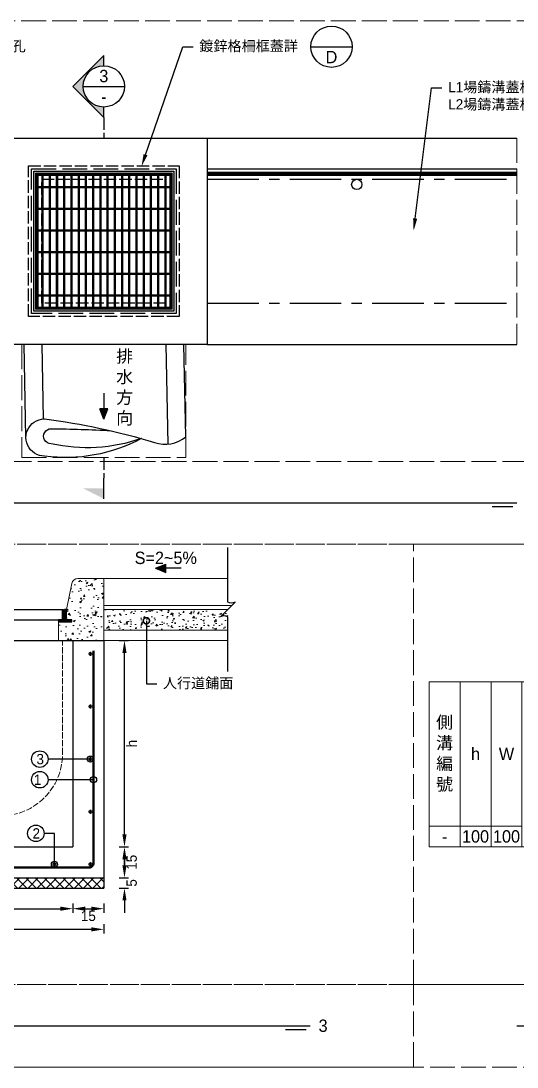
# Model space of a CAD drawing. Extents: x -6810 to 5075, y -2187 to 1200.
# Drawn here: x -4590 to -4350, y -507 to 0 of the extents above; entities that cross this region are included whole.
import ezdxf
from ezdxf import colors
from ezdxf.entities.mleader import LeaderData, LeaderLine
from ezdxf.math import Vec2, Vec3

# ---------------------------------------------------------------- set-up
doc = ezdxf.new("R2010")
doc.units = 0
doc.header["$MEASUREMENT"] = 0
for name, pattern in [('ACAD_ISO02W100', [15, 12, -3]), ('CENTERX2', [4, 2.5, -0.5, 0.5, -0.5]), ('HIDDEN', [0.375, 0.25, -0.125])]:
    doc.linetypes.add(name, pattern=pattern)
for name, color, linetype, lineweight in [('一、1.基本-圖框', 7, 'Continuous', 20), ('二、1.繪圖-既有設施', 8, 'Continuous', 20), ('二、2.繪圖-施作項目', 181, 'Continuous', 30), ('二、3.繪圖-排水流向', 170, 'Continuous', 30), ('二、4.繪圖-設計鋪面', 40, 'Continuous', 20), ('二、5.繪圖-鋼筋', 60, 'Continuous', 50), ('二、6.繪圖-其他施作項目', 35, 'Continuous', 30)]:
    doc.layers.add(name, color=color, linetype=linetype, lineweight=lineweight)
doc.layers.add('一、4.基本-隱藏', color=9, linetype='ACAD_ISO02W100', lineweight=20, plot=False)
doc.layers.add('三、1.文字-說明文字', color=2, linetype='Continuous')
doc.layers.add('三、3.文字-註解文字', color=2, linetype='Continuous')
doc.styles.add('次圖名(詳圖)', font='MS PGothic.ttf', dxfattribs={"height": 6})
doc.styles.add('註解文字(詳圖)', font='MS PGothic.ttf', dxfattribs={"height": 5})
doc.dimstyles.new('註解文字(詳圖)', dxfattribs={"dimtxt": 5, "dimasz": 6, "dimexe": 2, "dimexo": 5, "dimgap": 1, "dimtad": 2, "dimzin": 0, "dimdsep": 46, "dimtxsty": '註解文字(詳圖)', "dimcen": 0.1, "dimclrd": 144, "dimclre": 144, "dimclrt": 256, "dimadec": 0, "dimazin": 0, "dimtfac": 1, "dimtofl": 0, "dimtmove": 0, "dimatfit": 3, "dimfxlon": 1, "dimtolj": 1, "dimtzin": 0, "dimlwd": -1, "dimlwe": -1, "dimarcsym": 1})
pattern_1 = [(45, (-5985.3608, 106.9043), (-2.65165, 2.65165), []), (45, (-5984.477, 106.9043), (-2.65165, 2.65165), []), (45, (-5983.593, 106.9043), (-2.65165, 2.65165), []), (45, (-5982.709, 106.9043), (-2.65165, 2.65165), [])]

# ---------------------------------------------------------------- blocks, each defined once
blk = doc.blocks.new('排水流向')
at = {"layer": '二、3.繪圖-排水流向'}
h = blk.add_hatch(color=256, dxfattribs=at)
h.dxf.hatch_style = 1
h.paths.add_polyline_path([(0, 1), (0, -1), (2.5, 0)])
for points in [[(-3.75, 0), (0, 0)], [(0, 1), (0, -1)], [(2.5, 0), (0, 1)], [(2.5, 0), (0, -1)]]:
    blk.add_lwpolyline(points, dxfattribs=at)
blk = doc.blocks.new('_DotSmall')
at = {"color": 0, "linetype": 'ByBlock', "const_width": 0.5}
blk.add_lwpolyline([(-0.0625, 0, 1), (0.0625, 0, 1)], format="xyb", close=True, dxfattribs=at)
blk = doc.blocks.new('*D262')
at = {"layer": 'Defpoints', "color": 0, "linetype": 'ACAD_ISO02W100', "ltscale": 0.25, "transparency": 16777216}
for p in [(-4565, -400.25), (-4550, -420.25), (-4550, -430.25)]:
    blk.add_point(p, dxfattribs=at)
at = {"layer": '三、1.文字-說明文字', "color": 144, "ltscale": 0.25, "transparency": 16777216}
for p, q in [((-4565, -427.75), (-4565, -432.25)), ((-4559, -430.25), (-4556, -430.25)), ((-4550, -427.75), (-4550, -432.25))]:
    blk.add_line(p, q, dxfattribs=at)
at = {"layer": '三、1.文字-說明文字', "color": 144, "linetype": 'ACAD_ISO02W100', "ltscale": 0.25, "transparency": 16777216}
for points in [[(-4559, -429.25), (-4559, -431.25), (-4565, -430.25)], [(-4556, -429.25), (-4556, -431.25), (-4550, -430.25)]]:
    blk.add_solid(points, dxfattribs=at)
at = {"layer": '三、1.文字-說明文字', "linetype": 'ACAD_ISO02W100', "ltscale": 0.25, "transparency": 16777216, "insert": (-4557.5, -433.75), "char_height": 5, "attachment_point": 5, "style": '註解文字(詳圖)'}
blk.add_mtext('\\A1;15', dxfattribs=at)
blk = doc.blocks.new('*D264')
at = {"layer": 'Defpoints', "color": 0, "linetype": 'ACAD_ISO02W100', "ltscale": 0.25, "transparency": 16777216}
for p in [(-4635, -400.25), (-4565, -400.25), (-4565, -430.25)]:
    blk.add_point(p, dxfattribs=at)
at = {"layer": '三、1.文字-說明文字', "color": 144, "ltscale": 0.25, "transparency": 16777216}
for p, q in [((-4635, -427.75), (-4635, -432.25)), ((-4629, -430.25), (-4571, -430.25)), ((-4565, -427.75), (-4565, -432.25))]:
    blk.add_line(p, q, dxfattribs=at)
at = {"layer": '三、1.文字-說明文字', "color": 144, "linetype": 'ACAD_ISO02W100', "ltscale": 0.25, "transparency": 16777216}
for points in [[(-4629, -429.25), (-4629, -431.25), (-4635, -430.25)], [(-4571, -429.25), (-4571, -431.25), (-4565, -430.25)]]:
    blk.add_solid(points, dxfattribs=at)
at = {"layer": '三、1.文字-說明文字', "linetype": 'ACAD_ISO02W100', "ltscale": 0.25, "transparency": 16777216, "insert": (-4600, -433.75), "char_height": 5, "attachment_point": 5, "style": '註解文字(詳圖)'}
blk.add_mtext('\\A1;W{\\fMS PGothic|b0|i0|c128|p34;"}', dxfattribs=at)
blk = doc.blocks.new('*D265')
at = {"layer": 'Defpoints', "color": 0, "ltscale": 0.25, "transparency": 16777216}
for p in [(-4650, -420.25), (-4550, -420.25), (-4650, -440.25)]:
    blk.add_point(p, dxfattribs=at)
at = {"layer": '三、1.文字-說明文字', "color": 144, "ltscale": 0.25, "transparency": 16777216}
for p, q in [((-4650, -437.75), (-4650, -442.25)), ((-4556, -440.25), (-4644, -440.25)), ((-4550, -437.75), (-4550, -442.25))]:
    blk.add_line(p, q, dxfattribs=at)
for points in [[(-4644, -439.25), (-4644, -441.25), (-4650, -440.25)], [(-4556, -439.25), (-4556, -441.25), (-4550, -440.25)]]:
    blk.add_solid(points, dxfattribs=at)
at = {"layer": '三、1.文字-說明文字', "ltscale": 0.25, "transparency": 16777216, "insert": (-4600, -443.75), "char_height": 5, "attachment_point": 5, "style": '註解文字(詳圖)'}
blk.add_mtext('\\A1;{\\fMS PGothic|b0|i0|c128|p34;W}', dxfattribs=at)
blk = doc.blocks.new('*D278')
at = {"layer": 'Defpoints', "color": 0, "transparency": 16777216}
for p in [(-4602, -300.25), (-4540, -300.25), (-4600, -400.25)]:
    blk.add_point(p, dxfattribs=at)
at = {"layer": '三、3.文字-註解文字', "color": 144, "transparency": 16777216}
for p, q in [((-4542.5, -300.25), (-4538, -300.25)), ((-4540, -394.25), (-4540, -306.25)), ((-4542.5, -400.25), (-4538, -400.25))]:
    blk.add_line(p, q, dxfattribs=at)
for points in [[(-4541, -306.25), (-4539, -306.25), (-4540, -300.25)], [(-4541, -394.25), (-4539, -394.25), (-4540, -400.25)]]:
    blk.add_solid(points, dxfattribs=at)
at = {"layer": '三、3.文字-註解文字', "transparency": 16777216, "insert": (-4536.5, -350.25), "char_height": 5, "attachment_point": 5, "rotation": 90, "style": '註解文字(詳圖)'}
blk.add_mtext('\\A1;h', dxfattribs=at)
blk = doc.blocks.new('*D279')
at = {"layer": 'Defpoints', "color": 0, "transparency": 16777216}
for p in [(-4600, -400.25), (-4600, -415.25), (-4540, -415.25)]:
    blk.add_point(p, dxfattribs=at)
at = {"layer": '三、3.文字-註解文字', "color": 144, "transparency": 16777216}
for p, q in [((-4542.5, -400.25), (-4538, -400.25)), ((-4540, -406.25), (-4540, -409.25)), ((-4542.5, -415.25), (-4538, -415.25))]:
    blk.add_line(p, q, dxfattribs=at)
for points in [[(-4541, -406.25), (-4539, -406.25), (-4540, -400.25)], [(-4541, -409.25), (-4539, -409.25), (-4540, -415.25)]]:
    blk.add_solid(points, dxfattribs=at)
at = {"layer": '三、3.文字-註解文字', "transparency": 16777216, "insert": (-4536.5, -407.75), "char_height": 5, "attachment_point": 5, "rotation": 90, "style": '註解文字(詳圖)'}
blk.add_mtext('\\A1;15', dxfattribs=at)
blk = doc.blocks.new('*D280')
at = {"layer": 'Defpoints', "color": 0, "transparency": 16777216}
for p in [(-4600, -415.25), (-4600, -420.25), (-4540, -420.25)]:
    blk.add_point(p, dxfattribs=at)
at = {"layer": '三、3.文字-註解文字', "color": 144, "transparency": 16777216}
for p, q in [((-4540, -409.25), (-4540, -403.25)), ((-4542.5, -415.25), (-4538, -415.25)), ((-4542.5, -420.25), (-4538, -420.25)), ((-4540, -426.25), (-4540, -432.25))]:
    blk.add_line(p, q, dxfattribs=at)
for points in [[(-4541, -409.25), (-4539, -409.25), (-4540, -415.25)], [(-4541, -426.25), (-4539, -426.25), (-4540, -420.25)]]:
    blk.add_solid(points, dxfattribs=at)
at = {"layer": '三、3.文字-註解文字', "transparency": 16777216, "insert": (-4536.5, -417.75), "char_height": 5, "attachment_point": 5, "rotation": 90, "style": '註解文字(詳圖)'}
blk.add_mtext('\\A1;5', dxfattribs=at)
blk = doc.blocks.new('_Small')
at = {"color": 0, "linetype": 'ByBlock', "lineweight": -2}
blk.add_circle((0, 0), 0.25, dxfattribs=at)
blk = doc.blocks.new('*D327')
at = {"layer": 'Defpoints', "color": 0, "ltscale": 0.25, "transparency": 16777216}
for p in [(-4610, -56.75), (-4585, -56.75), (-4585, -71.75)]:
    blk.add_point(p, dxfattribs=at)
at = {"layer": '三、3.文字-註解文字', "color": 144, "ltscale": 0.25, "transparency": 16777216}
for p, q in [((-4607.5, -56.75), (-4612, -56.75)), ((-4610, -65.75), (-4610, -62.75)), ((-4607.5, -71.75), (-4612, -71.75))]:
    blk.add_line(p, q, dxfattribs=at)
for points in [[(-4611, -62.75), (-4609, -62.75), (-4610, -56.75)], [(-4611, -65.75), (-4609, -65.75), (-4610, -71.75)]]:
    blk.add_solid(points, dxfattribs=at)
at = {"layer": '三、3.文字-註解文字', "ltscale": 0.25, "transparency": 16777216, "insert": (-4613.5, -64.25), "char_height": 5, "attachment_point": 5, "rotation": 90, "style": '註解文字(詳圖)'}
blk.add_mtext('\\A1;15', dxfattribs=at)
blk = doc.blocks.new('*D328')
at = {"layer": 'Defpoints', "color": 0, "ltscale": 0.25, "transparency": 16777216}
for p in [(-4585, -71.75), (-4610, -141.75), (-4585, -141.75)]:
    blk.add_point(p, dxfattribs=at)
at = {"layer": '三、3.文字-註解文字', "color": 144, "ltscale": 0.25, "transparency": 16777216}
for p, q in [((-4607.5, -71.75), (-4612, -71.75)), ((-4610, -77.75), (-4610, -135.75)), ((-4607.5, -141.75), (-4612, -141.75))]:
    blk.add_line(p, q, dxfattribs=at)
for points in [[(-4611, -77.75), (-4609, -77.75), (-4610, -71.75)], [(-4611, -135.75), (-4609, -135.75), (-4610, -141.75)]]:
    blk.add_solid(points, dxfattribs=at)
at = {"layer": '三、3.文字-註解文字', "ltscale": 0.25, "transparency": 16777216, "insert": (-4613.5, -106.75), "char_height": 5, "attachment_point": 5, "rotation": 90, "style": '註解文字(詳圖)'}
blk.add_mtext('\\A1;W"', dxfattribs=at)
blk = doc.blocks.new('*D329')
at = {"layer": 'Defpoints', "color": 0, "ltscale": 0.25, "transparency": 16777216}
for p in [(-4585, -141.75), (-4610, -156.75), (-4585, -156.75)]:
    blk.add_point(p, dxfattribs=at)
at = {"layer": '三、3.文字-註解文字', "color": 144, "ltscale": 0.25, "transparency": 16777216}
for p, q in [((-4607.5, -141.75), (-4612, -141.75)), ((-4610, -147.75), (-4610, -150.75)), ((-4607.5, -156.75), (-4612, -156.75))]:
    blk.add_line(p, q, dxfattribs=at)
for points in [[(-4611, -147.75), (-4609, -147.75), (-4610, -141.75)], [(-4611, -150.75), (-4609, -150.75), (-4610, -156.75)]]:
    blk.add_solid(points, dxfattribs=at)
at = {"layer": '三、3.文字-註解文字', "ltscale": 0.25, "transparency": 16777216, "insert": (-4613.5, -149.25), "char_height": 5, "attachment_point": 5, "rotation": 90, "style": '註解文字(詳圖)'}
blk.add_mtext('\\A1;15', dxfattribs=at)

msp = doc.modelspace()

# ---------------------------------------------------------------- hatches: boundary and pattern name
at = {"layer": '三、3.文字-註解文字'}
h = msp.add_hatch(color=256, dxfattribs=at)
h.dxf.hatch_style = 1
h.paths.add_polyline_path([(-4550, -16.75), (-4565, -31.75), (-4550, -46.75), (-4550, -41.75, -0.4142136), (-4560, -31.75, -0.4142136), (-4550, -21.75)])
h = msp.add_hatch(color=256, dxfattribs=at)
h.dxf.hatch_style = 1
h.paths.add_polyline_path([(-4560, -226.602), (-4550, -231.602), (-4550, -226.602)])
at = {"layer": '二、1.繪圖-既有設施'}
h = msp.add_hatch(dxfattribs=at)
h.set_pattern_fill('AR-CONC', color=256, scale=0.05)
h.set_pattern_definition([(50, (-3271.186, -1143.564), (9.109233, -0.796954), [0.9525, -10.4775]), (355, (-3271.186, -1143.564), (-1.76217, 9.55284), [0.762, -8.38203]), (100.45144, (-3270.427, -1143.631), (7.34706, 8.755888), [0.8095, -8.90451]), (46.1842, (-3271.186, -1141.024), (13.55395, -2.10212), [1.42875, -15.71625]), (96.6356, (-3270.057, -1141.2), (11.87021, 12.37131), [1.21425, -13.35678]), (351.1842, (-3271.186, -1141.024), (11.87021, 12.37131), [1.143, -12.57299]), (21, (-3269.916, -1141.659), (7.58072, -5.11326), [0.9525, -10.4775]), (326, (-3269.916, -1141.659), (3.0901, 9.2094), [0.762, -8.382]), (71.45144, (-3269.2846, -1142.0855), (10.67082, 4.09614), [0.8095, -8.904497]), (37.5, (-3271.1863, -1143.5644), (0.15443, 4.227752), [0, -8.2804, 0, -8.509, 0, -8.41375]), (7.5, (-3271.1863, -1143.5644), (3.340983, 5.009029), [0, -4.8514, 0, -8.0899, 0, -3.20675]), (327.5, (-3274.0184, -1143.5644), (6.77953, -0.286437), [0, -3.175, 0, -9.906, 0, -13.1445]), (317.5, (-3275.2884, -1143.5644), (7.40646, 1.271325), [0, -4.1275, 0, -6.5786, 0, -9.3345])])
h.paths.add_polyline_path([(-4638.5, -285.25), (-4650, -285.25), (-4650, -300.25), (-4632, -300.25), (-4632, -291.15), (-4638.5, -291.15)])
h.paths.add_polyline_path([(-4565.5, -290.25), (-4565.5, -291.15), (-4572, -291.15), (-4572, -300.25), (-4550, -300.25), (-4550, -285.25), (-4550, -270.25), (-4562.541, -270.25, 0.3575108), (-4565.482, -272.662), (-4568.1, -285.75), (-4568.1, -290.25)])
at = {"layer": '二、2.繪圖-施作項目'}
h = msp.add_hatch(dxfattribs=at)
h.set_pattern_fill('ANSI37', color=256)
h.set_pattern_definition([(45, (-3623.882, -561.9858), (-2.245064, 2.245064), []), (135, (-3623.882, -561.9858), (-2.245064, -2.245064), [])])
h.paths.add_polyline_path([(-4650, -415.25), (-4650, -420.25), (-4550, -420.25), (-4550, -415.25)])
at = {"layer": '二、4.繪圖-設計鋪面'}
h = msp.add_hatch(dxfattribs=at)
h.set_pattern_fill('AR-CONC', color=256)
h.set_pattern_definition([(50, (-4684.145, 150.2144), (7.1726, -0.62752), [0.75, -8.25]), (355, (-4684.145, 150.2144), (-1.38751, 7.52192), [0.6, -6.6]), (100.4514, (-4683.547, 150.162), (5.78509, 6.8944), [0.6374, -7.01142]), (46.1842, (-4684.145, 152.214), (10.67241, -1.6552), [1.125, -12.375]), (96.6356, (-4683.256, 152.076), (9.34662, 9.74119), [0.9561, -10.51714]), (351.1842, (-4684.145, 152.214), (9.34662, 9.74119), [0.9, -9.9]), (21, (-4683.145, 151.7144), (5.96907, -4.02619), [0.75, -8.25]), (326, (-4683.145, 151.7144), (2.43315, 7.2515), [0.6, -6.6]), (71.4514, (-4682.6476, 151.379), (8.40222, 3.22531), [0.6374, -7.01142]), (37.5, (-4684.145, 150.2144), (0.121599, 3.328939), [0, -6.52, 0, -6.7, 0, -6.625]), (7.5, (-4684.145, 150.2144), (2.630695, 3.944117), [0, -3.82, 0, -6.37, 0, -2.525]), (327.5, (-4686.375, 150.2144), (5.338224, -0.225549), [0, -2.5, 0, -7.8, 0, -10.35]), (317.5, (-4687.375, 150.2144), (5.83186, 1.00105), [0, -3.25, 0, -5.18, 0, -7.35])])
h.paths.add_polyline_path([(-4490, -285.25), (-4550, -285.25), (-4550, -292.75), (-4540, -292.75), (-4540, -295.25), (-4490, -295.25)])
h.paths.add_polyline_path([(-4540, -292.75), (-4550, -292.75), (-4550, -295.25), (-4540, -295.25)], flags=17)
at = {"layer": '二、5.繪圖-鋼筋'}
h = msp.add_hatch(color=256, dxfattribs=at)
h.dxf.hatch_style = 1
h.paths.add_polyline_path([(-4556, -306.75, 1), (-4557, -306.75, 1)])
h = msp.add_hatch(color=256, dxfattribs=at)
h.dxf.hatch_style = 1
h.paths.add_polyline_path([(-4556, -332.25, 1), (-4557, -332.25, 1)])
h = msp.add_hatch(color=256, dxfattribs=at)
h.dxf.hatch_style = 1
h.paths.add_polyline_path([(-4556, -357.75, 1), (-4557, -357.75, 1)])
h = msp.add_hatch(color=256, dxfattribs=at)
h.dxf.hatch_style = 1
h.paths.add_polyline_path([(-4556, -383.25, 1), (-4557, -383.25, 1)])
h = msp.add_hatch(color=256, dxfattribs=at)
h.dxf.hatch_style = 1
h.paths.add_polyline_path([(-4573.4, -408.75, 1), (-4574.4, -408.75, 1)])
h = msp.add_hatch(color=256, dxfattribs=at)
h.dxf.hatch_style = 1
h.paths.add_polyline_path([(-4556, -408.75, 1), (-4557, -408.75, 1)])
at = {"layer": '二、6.繪圖-其他施作項目'}
h = msp.add_hatch(color=256, dxfattribs=at)
h.dxf.hatch_style = 1
h.paths.add_polyline_path([(-4583.9, -140.65), (-4516.1, -140.65), (-4516.1, -72.85), (-4583.9, -72.85)])
h.paths.add_polyline_path([(-4583, -139.75), (-4517, -139.75), (-4517, -73.75), (-4583, -73.75)], flags=16)
h = msp.add_hatch(dxfattribs=at)
h.set_pattern_fill('ANSI34', color=256, scale=5)
h.set_pattern_definition(pattern_1)
h.paths.add_polyline_path([(-4518, -80.25), (-4582, -80.25), (-4582, -80.75), (-4518, -80.75)])
h = msp.add_hatch(dxfattribs=at)
h.set_pattern_fill('ANSI34', color=256, scale=5)
h.set_pattern_definition(pattern_1)
h.paths.add_polyline_path([(-4518, -90.75), (-4582, -90.75), (-4582, -91.25), (-4518, -91.25)])
h = msp.add_hatch(dxfattribs=at)
h.set_pattern_fill('ANSI34', color=256, scale=5)
h.set_pattern_definition(pattern_1)
h.paths.add_polyline_path([(-4518, -101.25), (-4582, -101.25), (-4582, -101.75), (-4518, -101.75)])
h = msp.add_hatch(dxfattribs=at)
h.set_pattern_fill('ANSI34', color=256, scale=5)
h.set_pattern_definition(pattern_1)
h.paths.add_polyline_path([(-4518, -111.75), (-4582, -111.75), (-4582, -112.25), (-4518, -112.25)])
h = msp.add_hatch(dxfattribs=at)
h.set_pattern_fill('ANSI34', color=256, scale=5)
h.set_pattern_definition(pattern_1)
h.paths.add_polyline_path([(-4518, -122.25), (-4582, -122.25), (-4582, -122.75), (-4518, -122.75)])
h = msp.add_hatch(dxfattribs=at)
h.set_pattern_fill('ANSI34', color=256, scale=5)
h.set_pattern_definition(pattern_1)
h.paths.add_polyline_path([(-4518, -132.75), (-4582, -132.75), (-4582, -133.25), (-4518, -133.25)])
h = msp.add_hatch(dxfattribs=at)
h.set_pattern_fill('ANSI31', color=256, scale=0.1)
h.set_pattern_definition([(45, (-3407.16578, -1280.71255), (-0.2245064, 0.2245064), [])])
h.paths.add_polyline_path([(-4635, -285.25), (-4635.9, -285.25), (-4635.9, -290.25), (-4638.5, -290.25), (-4638.5, -291.15), (-4632, -291.15), (-4632, -290.25), (-4635, -290.25)])
h.paths.add_polyline_path([(-4569, -290.25), (-4572, -290.25), (-4572, -291.15), (-4565.5, -291.15), (-4565.5, -290.25), (-4568.1, -290.25), (-4568.1, -285.25), (-4569, -285.25)])

# ---------------------------------------------------------------- linework, layer by layer
at = {"layer": '一、1.基本-圖框'}
for points in [[(-4392.5, -390.25), (-4377.5, -390.25), (-4377.5, -320.25), (-4392.5, -320.25)], [(-4377.5, -390.25), (-4362.5, -390.25), (-4362.5, -320.25), (-4377.5, -320.25)], [(-4362.5, -390.25), (-4347.5, -390.25), (-4347.5, -320.25), (-4362.5, -320.25)], [(-4392.5, -390.25), (-4377.5, -390.25), (-4377.5, -400.25), (-4392.5, -400.25)], [(-4377.5, -390.25), (-4362.5, -390.25), (-4362.5, -400.25), (-4377.5, -400.25)], [(-4362.5, -390.25), (-4347.5, -390.25), (-4347.5, -400.25), (-4362.5, -400.25)]]:
    msp.add_lwpolyline(points, close=True, dxfattribs=at)
at = {"layer": '一、4.基本-隱藏'}
for points in [[(-4800, 0), (-4020, 0), (-4020, -507), (-4800, -507)], [(-4800, 0), (-4300, 0), (-4300, -213.5), (-4800, -213.5)], [(-4500, -56.75), (-4350, -56.75), (-4350, -156.75), (-4500, -156.75)], [(-4589.698, -156.75), (-4589.698, -211.602), (-4510.302, -211.602), (-4510.302, -156.75)], [(-4300, -213.5), (-4800, -213.5), (-4800, -253.5), (-4300, -253.5)], [(-4400, -253.5), (-4800, -253.5), (-4800, -467), (-4400, -467)], [(-4400, -253.5), (-4020, -253.5), (-4020, -467), (-4400, -467)], [(-4392.5, -320.25), (-4027.5, -320.25), (-4027.5, -400.25), (-4392.5, -400.25)], [(-4400, -467), (-4800, -467), (-4800, -507), (-4400, -507)], [(-4400, -467), (-4020, -467), (-4020, -507), (-4400, -507)]]:
    msp.add_lwpolyline(points, close=True, dxfattribs=at)
at = {"layer": '三、3.文字-註解文字'}
for points in [[(-4449.75, -12.5), (-4429.75, -12.5)], [(-4550, -21.75), (-4550, -16.75), (-4565, -31.75), (-4550, -46.75), (-4550, -41.75)], [(-4560, -31.75), (-4540, -31.75)], [(-4550, -231.602), (-4550, -221.602)], [(-4750, -233.5), (-4350, -233.5)], [(-4352, -235.5), (-4362, -235.5)], [(-4750, -487), (-4450, -487)], [(-4452, -489), (-4462, -489)], [(-4350, -487), (-4070, -487)]]:
    msp.add_lwpolyline(points, dxfattribs=at)
at = {"layer": '三、3.文字-註解文字', "linetype": 'ACAD_ISO02W100', "ltscale": 0.5}
for points in [[(-4550, -46.75), (-4550, -56.75)], [(-4550, -211.602), (-4550, -221.602)]]:
    msp.add_lwpolyline(points, dxfattribs=at)
at = {"layer": '三、3.文字-註解文字'}
msp.add_lwpolyline([(-4490, -315.25), (-4490, -288.786, 0.2828427), (-4493.536, -288.786), (-4486.464, -281.714, -0.2828427), (-4490, -281.714), (-4490, -255.25)], format="xyb", dxfattribs=at)
for centre, radius in [((-4439.75, -12.5), 10), ((-4550, -31.75), 10), ((-4581, -357.75), 4), ((-4581, -367.75), 4), ((-4582.9, -393.75), 4)]:
    msp.add_circle(centre, radius, dxfattribs=at)
at = {"layer": '二、1.繪圖-既有設施'}
msp.add_lwpolyline([(-4568.1, -285.25), (-4568, -285.25), (-4565.482, -272.662, -0.3575108), (-4562.541, -270.25), (-4550, -270.25)], format="xyb", dxfattribs=at)
for points in [[(-4550, -285.25), (-4550, -270.25)], [(-4550, -285.25), (-4550, -300.25), (-4572, -300.25), (-4572, -290.25)]]:
    msp.add_lwpolyline(points, dxfattribs=at)
at = {"layer": '二、1.繪圖-既有設施', "linetype": 'HIDDEN'}
msp.add_lwpolyline([(-4632, -300.25), (-4572, -300.25)], dxfattribs=at)
at = {"layer": '二、1.繪圖-既有設施', "linetype": 'ACAD_ISO02W100', "ltscale": 0.25}
msp.add_lwpolyline([(-4630, -300.25), (-4630, -355.25, 1), (-4570, -355.25), (-4570, -300.25)], format="xyb", dxfattribs=at)
at = {"layer": '二、2.繪圖-施作項目'}
msp.add_lwpolyline([(-4600, -56.75), (-4500, -56.75), (-4500, -156.75), (-4600, -156.75)], close=True, dxfattribs=at)
at = {"layer": '二、2.繪圖-施作項目', "linetype": 'ACAD_ISO02W100'}
msp.add_lwpolyline([(-4585, -71.75), (-4515, -71.75), (-4515, -141.75), (-4585, -141.75)], close=True, dxfattribs=at)
at = {"layer": '二、2.繪圖-施作項目'}
for points in [[(-4650, -300.25), (-4550, -300.25)], [(-4565, -300.25), (-4565, -400.25)], [(-4550, -300.25), (-4550, -420.25)], [(-4635, -400.25), (-4565, -400.25)], [(-4650, -415.25), (-4550, -415.25)], [(-4650, -420.25), (-4550, -420.25)]]:
    msp.add_lwpolyline(points, dxfattribs=at)
at = {"layer": '二、4.繪圖-設計鋪面'}
for points in [[(-4550, -270.25), (-4490, -270.25)], [(-4550, -283.25), (-4488, -283.25)], [(-4550, -285.25), (-4490, -285.25)], [(-4550, -295.25), (-4490, -295.25)], [(-4550, -300.25), (-4490, -300.25)]]:
    msp.add_lwpolyline(points, dxfattribs=at)
at = {"layer": '二、5.繪圖-鋼筋'}
msp.add_lwpolyline([(-4555, -305.25), (-4555, -408.25, -0.4142136), (-4557, -410.25), (-4643, -410.25, -0.4142136), (-4645, -408.25), (-4645, -394.15)], format="xyb", dxfattribs=at)
for centre in [(-4556.5, -306.75), (-4556.5, -332.25), (-4556.5, -357.75), (-4556.5, -383.25), (-4573.9, -408.75), (-4556.5, -408.75)]:
    msp.add_circle(centre, 0.5, dxfattribs=at)
at = {"layer": '二、6.繪圖-其他施作項目'}
for points in [[(-4500, -56.75), (-4350, -56.75)], [(-4582.5, -74.25), (-4517.5, -74.25)], [(-4582.5, -74.25), (-4582.5, -139.25)], [(-4582, -74.25), (-4582, -139.25)], [(-4582, -74.75), (-4518, -74.75)], [(-4580, -74.75), (-4580, -80.25)], [(-4579.5, -74.75), (-4579.5, -80.25)], [(-4576.5, -74.75), (-4576.5, -80.25)], [(-4576, -74.75), (-4576, -80.25)], [(-4573, -74.75), (-4573, -80.25)], [(-4572.5, -74.75), (-4572.5, -80.25)], [(-4569.5, -74.75), (-4569.5, -80.25)], [(-4569, -74.75), (-4569, -80.25)], [(-4566, -74.75), (-4566, -80.25)], [(-4565.5, -74.75), (-4565.5, -80.25)], [(-4562.5, -74.75), (-4562.5, -80.25)], [(-4562, -74.75), (-4562, -80.25)], [(-4559, -74.75), (-4559, -80.25)], [(-4558.5, -74.75), (-4558.5, -80.25)], [(-4555.5, -74.75), (-4555.5, -80.25)], [(-4555, -74.75), (-4555, -80.25)], [(-4552, -74.75), (-4552, -80.25)], [(-4551.5, -74.75), (-4551.5, -80.25)], [(-4548.5, -74.75), (-4548.5, -80.25)], [(-4548, -74.75), (-4548, -80.25)], [(-4545, -74.75), (-4545, -80.25)], [(-4544.5, -74.75), (-4544.5, -80.25)], [(-4541.5, -74.75), (-4541.5, -80.25)], [(-4541, -74.75), (-4541, -80.25)], [(-4538, -74.75), (-4538, -80.25)], [(-4537.5, -74.75), (-4537.5, -80.25)], [(-4534.5, -74.75), (-4534.5, -80.25)], [(-4534, -74.75), (-4534, -80.25)], [(-4531, -74.75), (-4531, -80.25)], [(-4530.5, -74.75), (-4530.5, -80.25)], [(-4527.5, -74.75), (-4527.5, -80.25)], [(-4527, -74.75), (-4527, -80.25)], [(-4524, -74.75), (-4524, -80.25)], [(-4523.5, -74.75), (-4523.5, -80.25)], [(-4520.5, -74.75), (-4520.5, -80.25)], [(-4520, -74.75), (-4520, -80.25)], [(-4518, -74.25), (-4518, -139.25)], [(-4517.5, -74.25), (-4517.5, -139.25)], [(-4500, -71.75), (-4350, -71.75)], [(-4500, -73.25), (-4350, -73.25)], [(-4500, -74), (-4350, -74)], [(-4500, -74.375), (-4350, -74.375)], [(-4500, -74.75), (-4350, -74.75)], [(-4582, -80.25), (-4518, -80.25)], [(-4582, -80.75), (-4518, -80.75)], [(-4580, -80.75), (-4580, -90.75)], [(-4579.5, -80.75), (-4579.5, -90.75)], [(-4576.5, -80.75), (-4576.5, -90.75)], [(-4576, -80.75), (-4576, -90.75)], [(-4573, -80.75), (-4573, -90.75)], [(-4572.5, -80.75), (-4572.5, -90.75)], [(-4569.5, -80.75), (-4569.5, -90.75)], [(-4569, -80.75), (-4569, -90.75)], [(-4566, -80.75), (-4566, -90.75)], [(-4565.5, -80.75), (-4565.5, -90.75)], [(-4562.5, -80.75), (-4562.5, -90.75)], [(-4562, -80.75), (-4562, -90.75)], [(-4559, -80.75), (-4559, -90.75)], [(-4558.5, -80.75), (-4558.5, -90.75)], [(-4555.5, -80.75), (-4555.5, -90.75)], [(-4555, -80.75), (-4555, -90.75)], [(-4552, -80.75), (-4552, -90.75)], [(-4551.5, -80.75), (-4551.5, -90.75)], [(-4548.5, -80.75), (-4548.5, -90.75)], [(-4548, -80.75), (-4548, -90.75)], [(-4545, -80.75), (-4545, -90.75)], [(-4544.5, -80.75), (-4544.5, -90.75)], [(-4541.5, -80.75), (-4541.5, -90.75)], [(-4541, -80.75), (-4541, -90.75)], [(-4538, -80.75), (-4538, -90.75)], [(-4537.5, -80.75), (-4537.5, -90.75)], [(-4534.5, -80.75), (-4534.5, -90.75)], [(-4534, -80.75), (-4534, -90.75)], [(-4531, -80.75), (-4531, -90.75)], [(-4530.5, -80.75), (-4530.5, -90.75)], [(-4527.5, -80.75), (-4527.5, -90.75)], [(-4527, -80.75), (-4527, -90.75)], [(-4524, -80.75), (-4524, -90.75)], [(-4523.5, -80.75), (-4523.5, -90.75)], [(-4520.5, -80.75), (-4520.5, -90.75)], [(-4520, -80.75), (-4520, -90.75)], [(-4582, -90.75), (-4518, -90.75)], [(-4582, -91.25), (-4518, -91.25)], [(-4580, -91.25), (-4580, -101.25)], [(-4579.5, -91.25), (-4579.5, -101.25)], [(-4576.5, -91.25), (-4576.5, -101.25)], [(-4576, -91.25), (-4576, -101.25)], [(-4573, -91.25), (-4573, -101.25)], [(-4572.5, -91.25), (-4572.5, -101.25)], [(-4569.5, -91.25), (-4569.5, -101.25)], [(-4569, -91.25), (-4569, -101.25)], [(-4566, -91.25), (-4566, -101.25)], [(-4565.5, -91.25), (-4565.5, -101.25)], [(-4562.5, -91.25), (-4562.5, -101.25)], [(-4562, -91.25), (-4562, -101.25)], [(-4559, -91.25), (-4559, -101.25)], [(-4558.5, -91.25), (-4558.5, -101.25)], [(-4555.5, -91.25), (-4555.5, -101.25)], [(-4555, -91.25), (-4555, -101.25)], [(-4552, -91.25), (-4552, -101.25)], [(-4551.5, -91.25), (-4551.5, -101.25)], [(-4548.5, -91.25), (-4548.5, -101.25)], [(-4548, -91.25), (-4548, -101.25)], [(-4545, -91.25), (-4545, -101.25)], [(-4544.5, -91.25), (-4544.5, -101.25)], [(-4541.5, -91.25), (-4541.5, -101.25)], [(-4541, -91.25), (-4541, -101.25)], [(-4538, -91.25), (-4538, -101.25)], [(-4537.5, -91.25), (-4537.5, -101.25)], [(-4534.5, -91.25), (-4534.5, -101.25)], [(-4534, -91.25), (-4534, -101.25)], [(-4531, -91.25), (-4531, -101.25)], [(-4530.5, -91.25), (-4530.5, -101.25)], [(-4527.5, -91.25), (-4527.5, -101.25)], [(-4527, -91.25), (-4527, -101.25)], [(-4524, -91.25), (-4524, -101.25)], [(-4523.5, -91.25), (-4523.5, -101.25)], [(-4520.5, -91.25), (-4520.5, -101.25)], [(-4520, -91.25), (-4520, -101.25)], [(-4582, -101.25), (-4518, -101.25)], [(-4582, -101.75), (-4518, -101.75)], [(-4580, -101.75), (-4580, -111.75)], [(-4579.5, -101.75), (-4579.5, -111.75)], [(-4576.5, -101.75), (-4576.5, -111.75)], [(-4576, -101.75), (-4576, -111.75)], [(-4573, -101.75), (-4573, -111.75)], [(-4572.5, -101.75), (-4572.5, -111.75)], [(-4569.5, -101.75), (-4569.5, -111.75)], [(-4569, -101.75), (-4569, -111.75)], [(-4566, -101.75), (-4566, -111.75)], [(-4565.5, -101.75), (-4565.5, -111.75)], [(-4562.5, -101.75), (-4562.5, -111.75)], [(-4562, -101.75), (-4562, -111.75)], [(-4559, -101.75), (-4559, -111.75)], [(-4558.5, -101.75), (-4558.5, -111.75)], [(-4555.5, -101.75), (-4555.5, -111.75)], [(-4555, -101.75), (-4555, -111.75)], [(-4552, -101.75), (-4552, -111.75)], [(-4551.5, -101.75), (-4551.5, -111.75)], [(-4548.5, -101.75), (-4548.5, -111.75)], [(-4548, -101.75), (-4548, -111.75)], [(-4545, -101.75), (-4545, -111.75)], [(-4544.5, -101.75), (-4544.5, -111.75)], [(-4541.5, -101.75), (-4541.5, -111.75)], [(-4541, -101.75), (-4541, -111.75)], [(-4538, -101.75), (-4538, -111.75)], [(-4537.5, -101.75), (-4537.5, -111.75)], [(-4534.5, -101.75), (-4534.5, -111.75)], [(-4534, -101.75), (-4534, -111.75)], [(-4531, -101.75), (-4531, -111.75)], [(-4530.5, -101.75), (-4530.5, -111.75)], [(-4527.5, -101.75), (-4527.5, -111.75)], [(-4527, -101.75), (-4527, -111.75)], [(-4524, -101.75), (-4524, -111.75)], [(-4523.5, -101.75), (-4523.5, -111.75)], [(-4520.5, -101.75), (-4520.5, -111.75)], [(-4520, -101.75), (-4520, -111.75)], [(-4582, -111.75), (-4518, -111.75)], [(-4582, -112.25), (-4518, -112.25)], [(-4580, -112.25), (-4580, -122.25)], [(-4579.5, -112.25), (-4579.5, -122.25)], [(-4576.5, -112.25), (-4576.5, -122.25)], [(-4576, -112.25), (-4576, -122.25)], [(-4573, -112.25), (-4573, -122.25)], [(-4572.5, -112.25), (-4572.5, -122.25)], [(-4569.5, -112.25), (-4569.5, -122.25)], [(-4569, -112.25), (-4569, -122.25)], [(-4566, -112.25), (-4566, -122.25)], [(-4565.5, -112.25), (-4565.5, -122.25)], [(-4562.5, -112.25), (-4562.5, -122.25)], [(-4562, -112.25), (-4562, -122.25)], [(-4559, -112.25), (-4559, -122.25)], [(-4558.5, -112.25), (-4558.5, -122.25)], [(-4555.5, -112.25), (-4555.5, -122.25)], [(-4555, -112.25), (-4555, -122.25)], [(-4552, -112.25), (-4552, -122.25)], [(-4551.5, -112.25), (-4551.5, -122.25)], [(-4548.5, -112.25), (-4548.5, -122.25)], [(-4548, -112.25), (-4548, -122.25)], [(-4545, -112.25), (-4545, -122.25)], [(-4544.5, -112.25), (-4544.5, -122.25)], [(-4541.5, -112.25), (-4541.5, -122.25)], [(-4541, -112.25), (-4541, -122.25)], [(-4538, -112.25), (-4538, -122.25)], [(-4537.5, -112.25), (-4537.5, -122.25)], [(-4534.5, -112.25), (-4534.5, -122.25)], [(-4534, -112.25), (-4534, -122.25)], [(-4531, -112.25), (-4531, -122.25)], [(-4530.5, -112.25), (-4530.5, -122.25)], [(-4527.5, -112.25), (-4527.5, -122.25)], [(-4527, -112.25), (-4527, -122.25)], [(-4524, -112.25), (-4524, -122.25)], [(-4523.5, -112.25), (-4523.5, -122.25)], [(-4520.5, -112.25), (-4520.5, -122.25)], [(-4520, -112.25), (-4520, -122.25)], [(-4582, -122.25), (-4518, -122.25)], [(-4582, -122.75), (-4518, -122.75)], [(-4580, -122.75), (-4580, -132.75)], [(-4579.5, -122.75), (-4579.5, -132.75)], [(-4576.5, -122.75), (-4576.5, -132.75)], [(-4576, -122.75), (-4576, -132.75)], [(-4573, -122.75), (-4573, -132.75)], [(-4572.5, -122.75), (-4572.5, -132.75)], [(-4569.5, -122.75), (-4569.5, -132.75)], [(-4569, -122.75), (-4569, -132.75)], [(-4566, -122.75), (-4566, -132.75)], [(-4565.5, -122.75), (-4565.5, -132.75)], [(-4562.5, -122.75), (-4562.5, -132.75)], [(-4562, -122.75), (-4562, -132.75)], [(-4559, -122.75), (-4559, -132.75)], [(-4558.5, -122.75), (-4558.5, -132.75)], [(-4555.5, -122.75), (-4555.5, -132.75)], [(-4555, -122.75), (-4555, -132.75)], [(-4552, -122.75), (-4552, -132.75)], [(-4551.5, -122.75), (-4551.5, -132.75)], [(-4548.5, -122.75), (-4548.5, -132.75)], [(-4548, -122.75), (-4548, -132.75)], [(-4545, -122.75), (-4545, -132.75)], [(-4544.5, -122.75), (-4544.5, -132.75)], [(-4541.5, -122.75), (-4541.5, -132.75)], [(-4541, -122.75), (-4541, -132.75)], [(-4538, -122.75), (-4538, -132.75)], [(-4537.5, -122.75), (-4537.5, -132.75)], [(-4534.5, -122.75), (-4534.5, -132.75)], [(-4534, -122.75), (-4534, -132.75)], [(-4531, -122.75), (-4531, -132.75)], [(-4530.5, -122.75), (-4530.5, -132.75)], [(-4527.5, -122.75), (-4527.5, -132.75)], [(-4527, -122.75), (-4527, -132.75)], [(-4524, -122.75), (-4524, -132.75)], [(-4523.5, -122.75), (-4523.5, -132.75)], [(-4520.5, -122.75), (-4520.5, -132.75)], [(-4520, -122.75), (-4520, -132.75)], [(-4582, -132.75), (-4518, -132.75)], [(-4582, -133.25), (-4518, -133.25)], [(-4580, -133.25), (-4580, -138.75)], [(-4579.5, -133.25), (-4579.5, -138.75)], [(-4576.5, -133.25), (-4576.5, -138.75)], [(-4576, -133.25), (-4576, -138.75)], [(-4573, -133.25), (-4573, -138.75)], [(-4572.5, -133.25), (-4572.5, -138.75)], [(-4569.5, -133.25), (-4569.5, -138.75)], [(-4569, -133.25), (-4569, -138.75)], [(-4566, -133.25), (-4566, -138.75)], [(-4565.5, -133.25), (-4565.5, -138.75)], [(-4562.5, -133.25), (-4562.5, -138.75)], [(-4562, -133.25), (-4562, -138.75)], [(-4559, -133.25), (-4559, -138.75)], [(-4558.5, -133.25), (-4558.5, -138.75)], [(-4555.5, -133.25), (-4555.5, -138.75)], [(-4555, -133.25), (-4555, -138.75)], [(-4552, -133.25), (-4552, -138.75)], [(-4551.5, -133.25), (-4551.5, -138.75)], [(-4548.5, -133.25), (-4548.5, -138.75)], [(-4548, -133.25), (-4548, -138.75)], [(-4545, -133.25), (-4545, -138.75)], [(-4544.5, -133.25), (-4544.5, -138.75)], [(-4541.5, -133.25), (-4541.5, -138.75)], [(-4541, -133.25), (-4541, -138.75)], [(-4538, -133.25), (-4538, -138.75)], [(-4537.5, -133.25), (-4537.5, -138.75)], [(-4534.5, -133.25), (-4534.5, -138.75)], [(-4534, -133.25), (-4534, -138.75)], [(-4531, -133.25), (-4531, -138.75)], [(-4530.5, -133.25), (-4530.5, -138.75)], [(-4527.5, -133.25), (-4527.5, -138.75)], [(-4527, -133.25), (-4527, -138.75)], [(-4524, -133.25), (-4524, -138.75)], [(-4523.5, -133.25), (-4523.5, -138.75)], [(-4520.5, -133.25), (-4520.5, -138.75)], [(-4520, -133.25), (-4520, -138.75)], [(-4582.5, -139.25), (-4517.5, -139.25)], [(-4582, -138.75), (-4518, -138.75)], [(-4587.698, -201.898), (-4588.601, -156.75)], [(-4579.176, -192.896), (-4579.899, -156.75)], [(-4518.919, -205.126), (-4519.887, -156.75)], [(-4510.302, -201.516), (-4511.192, -156.75)], [(-4500, -156.75), (-4350, -156.75)], [(-4634.5, -285.25), (-4569.5, -285.25)], [(-4570.1, -285.25), (-4570.1, -290.25)], [(-4569.5, -285.25), (-4569.5, -290.25)], [(-4634.5, -290.25), (-4569.5, -290.25)]]:
    msp.add_lwpolyline(points, dxfattribs=at)
at = {"layer": '二、6.繪圖-其他施作項目', "linetype": 'ACAD_ISO02W100', "ltscale": 0.5}
for points in [[(-4586.5, -70.25), (-4513.5, -70.25), (-4513.5, -143.25), (-4586.5, -143.25)], [(-4580, -76.75), (-4520, -76.75), (-4520, -136.75), (-4580, -136.75)]]:
    msp.add_lwpolyline(points, close=True, dxfattribs=at)
at = {"layer": '二、6.繪圖-其他施作項目'}
for points in [[(-4583.9, -72.85), (-4516.1, -72.85), (-4516.1, -140.65), (-4583.9, -140.65)], [(-4583, -73.75), (-4517, -73.75), (-4517, -139.75), (-4583, -139.75)], [(-4582.5, -74.25), (-4517.5, -74.25), (-4517.5, -139.25), (-4582.5, -139.25)], [(-4568.1, -285.25), (-4569, -285.25), (-4569, -290.25), (-4572, -290.25), (-4572, -291.15), (-4565.5, -291.15), (-4565.5, -290.25), (-4568.1, -290.25)]]:
    msp.add_lwpolyline(points, close=True, dxfattribs=at)
at = {"layer": '二、6.繪圖-其他施作項目', "linetype": 'CENTERX2', "ltscale": 10}
for points in [[(-4500, -76.75), (-4350, -76.75)], [(-4500, -136.75), (-4350, -136.75)]]:
    msp.add_lwpolyline(points, dxfattribs=at)
at = {"layer": '二、6.繪圖-其他施作項目'}
for points in [[(-4531.863, -202.42, -0.1578495), (-4578.682, -210.913, -1.1409026), (-4576.339, -193.192)], [(-4531.802, -202.387, -0.1399452), (-4575.514, -204.918, -1.0112817), (-4575.433, -197.646, -0.0106152), (-4546.584, -198.584)], [(-4578.682, -192.882, -0.0416835), (-4525.467, -204.289, 0.2681724), (-4510.302, -201.516, 0.2681724)]]:
    msp.add_lwpolyline(points, format="xyb", dxfattribs=at)
msp.add_circle((-4427.5, -79.25), 2.5, dxfattribs=at)

# ---------------------------------------------------------------- block references
at = {"xscale": 2, "yscale": 2, "zscale": 2}
for p, rotation in [((-4550, -187.926), 270), ((-4520, -265.25), 180)]:
    msp.add_blockref('排水流向', p, dxfattribs=dict(at, rotation=rotation))

# ---------------------------------------------------------------- texts
at = {"layer": '一、1.基本-圖框', "char_height": 6, "attachment_point": 5, "style": '註解文字(詳圖)'}
for s, width, insert in [('側溝編號', 12.98354, (-4385, -355.25)), ('{\\fMS PGothic|b0|i0|c128|p34;h}', 12.98354, (-4370, -355.25)), ('{\\fMS PGothic|b0|i0|c128|p34;W}', 22.32258, (-4355, -355.25))]:
    msp.add_mtext_dynamic_manual_height_columns(s, width=width, gutter_width=30, heights=[0], dxfattribs=dict(at, insert=insert))
at = {"layer": '三、1.文字-說明文字', "char_height": 6, "attachment_point": 5, "style": '註解文字(詳圖)'}
for s, width, insert in [('{\\fMS PGothic|b0|i0|c128|p34;D}', 12.5857, (-4439.75, -17.5)), ('{\\fMS PGothic|b0|i0|c128|p34;排水方向}', 6, (-4539.928, -177.802))]:
    msp.add_mtext_dynamic_manual_height_columns(s, width=width, gutter_width=30, heights=[0], dxfattribs=dict(at, insert=insert))
at = {"layer": '三、3.文字-註解文字', "char_height": 6}
for s, width, gutter_width, insert, attachment_point, style in [('3', 6.60394, 25, (-4550, -26.75), 5, '註解文字(詳圖)'), ('-', 6.60394, 25, (-4550, -36.75), 5, '註解文字(詳圖)'), ('100', 9.06048, 30, (-4370, -395.25), 5, '註解文字(詳圖)'), ('100', 9.06048, 30, (-4355, -395.25), 5, '註解文字(詳圖)'), ('-', 9.06048, 30, (-4385, -395.25), 5, '註解文字(詳圖)'), ('3', 3, 15, (-4446, -487), 4, '次圖名(詳圖)')]:
    msp.add_mtext_dynamic_manual_height_columns(s, width=width, gutter_width=gutter_width, heights=[0], dxfattribs=dict(at, insert=insert, attachment_point=attachment_point, style=style))
at = {"layer": '二、3.繪圖-排水流向', "insert": (-4520, -260.25), "char_height": 6, "attachment_point": 5, "style": '註解文字(詳圖)'}
msp.add_mtext_dynamic_manual_height_columns('{\\fMS PGothic|b0|i0|c128|p34;S=2~5%}', width=10.17412, gutter_width=30, heights=[0], dxfattribs=at)

# ---------------------------------------------------------------- dimensions: what is measured, and where the dimension line sits
at = {"layer": '三、1.文字-說明文字', "linetype": 'ACAD_ISO02W100', "ltscale": 0.25}
for base, p1, p2, text, picture, middle in [((-4565, -430.25), (-4635, -400.25), (-4565, -400.25), 'W{\\fMS PGothic|b0|i0|c128|p34;"}', '*D264', (-4600, -433.75)), ((-4550, -430.25), (-4565, -400.25), (-4550, -420.25), '15', '*D262', (-4557.5, -433.75))]:
    dim = msp.add_linear_dim(base=base, p1=p1, p2=p2, text=text, dimstyle='註解文字(詳圖)', dxfattribs=at)
    dim.commit()
    dim.dimension.update_dxf_attribs({"geometry": picture, "text_midpoint": middle})
at = {"layer": '三、1.文字-說明文字', "ltscale": 0.25}
dim = msp.add_linear_dim(base=(-4650, -440.25), p1=(-4550, -420.25), p2=(-4650, -420.25), text='{\\fMS PGothic|b0|i0|c128|p34;W}', dimstyle='註解文字(詳圖)', dxfattribs=at)
dim.commit()
dim.dimension.update_dxf_attribs({"geometry": '*D265', "text_midpoint": (-4600, -443.75)})
at = {"layer": '三、3.文字-註解文字', "ltscale": 0.25}
for base, p1, p2, text, picture, middle in [((-4610, -56.75), (-4585, -71.75), (-4585, -56.75), '15', '*D327', (-4613.5, -64.25)), ((-4610, -141.75), (-4585, -71.75), (-4585, -141.75), 'W"', '*D328', (-4613.5, -106.75)), ((-4610, -156.75), (-4585, -141.75), (-4585, -156.75), '15', '*D329', (-4613.5, -149.25))]:
    dim = msp.add_linear_dim(base=base, p1=p1, p2=p2, angle=90, text=text, dimstyle='註解文字(詳圖)', dxfattribs=at)
    dim.commit()
    dim.dimension.update_dxf_attribs({"geometry": picture, "text_midpoint": middle})
at = {"layer": '三、3.文字-註解文字'}
for base, p1, p2, text, picture, middle in [((-4540, -300.25), (-4600, -400.25), (-4602, -300.25), 'h', '*D278', (-4536.5, -350.25)), ((-4540, -415.25), (-4600, -400.25), (-4600, -415.25), '15', '*D279', (-4536.5, -407.75)), ((-4540, -420.25), (-4600, -415.25), (-4600, -420.25), '5', '*D280', (-4536.5, -417.75))]:
    dim = msp.add_linear_dim(base=base, p1=p1, p2=p2, angle=90, text=text, dimstyle='註解文字(詳圖)', dxfattribs=at)
    dim.commit()
    dim.dimension.update_dxf_attribs({"geometry": picture, "text_midpoint": middle})

# ---------------------------------------------------------------- leaders
ml = msp.add_multileader_mtext('Standard', dxfattribs=at)
ml.set_content('{\\fMS PGothic|b0|i0|c128|p34;%%C5cm(2")PVC洩水孔}\\P{\\fMS PGothic|b0|i0|c128|p34;(間距70~90cm)\\P(視現況調整)}', color=256, style='註解文字(詳圖)')
ml.set_leader_properties(color=144, linetype='ByLayer', lineweight=-1)
ml.build(insert=Vec2(0, 0))
ml.multileader.update_dxf_attribs({"dogleg_length": 5, "arrow_head_size": 6})
ctx = ml.context
ctx.base_point, ctx.char_height, ctx.arrow_head_size, ctx.landing_gap_size, ctx.plane_origin = Vec3(-4652.5, -12.5), 5, 6, 3, Vec3(-4677.5, -95)
notes = []
notes.append((ctx, [(0, (1, 1, 0), (-4657.5, -12.5), (1, 0), 5, [(0, [(-4677.5, -79.25)], 0, [])])]))
ctx.mtext.insert, ctx.mtext.flow_direction = Vec3(-4649.5, -9.673), 5
ml = msp.add_multileader_mtext('Standard', dxfattribs=at)
ml.set_content('鍍鋅格柵框蓋詳', color=256, style='註解文字(詳圖)')
ml.set_leader_properties(color=144, linetype='ByLayer', lineweight=-1)
ml.build(insert=Vec2(0, 0))
ml.multileader.update_dxf_attribs({"dogleg_length": 5, "arrow_head_size": 6})
ctx = ml.context
ctx.base_point, ctx.char_height, ctx.arrow_head_size, ctx.landing_gap_size, ctx.plane_origin = Vec3(-4506.75, -12.5), 5, 6, 3, Vec3(-4531.75, -86)
notes.append((ctx, [(0, (1, 1, 0), (-4511.75, -12.5), (1, 0), 5, [(0, [(-4531.75, -70.5)], 0, [])])]))
ctx.mtext.insert, ctx.mtext.flow_direction = Vec3(-4503.75, -9.645), 5
ml = msp.add_multileader_mtext('Standard', dxfattribs=at)
ml.set_content('{\\fMS PGothic|b0|i0|c128|p34;L1場鑄溝蓋板或\\PL2場鑄溝蓋板詳}', color=256, style='註解文字(詳圖)')
ml.set_leader_properties(color=144, linetype='ByLayer', lineweight=-1)
ml.build(insert=Vec2(0, 0))
ml.multileader.update_dxf_attribs({"dogleg_length": 5, "arrow_head_size": 6})
ctx = ml.context
ctx.base_point, ctx.char_height, ctx.arrow_head_size, ctx.landing_gap_size, ctx.plane_origin = Vec3(-4386.244, -32.5), 5, 6, 3, Vec3(-4458.792, -99.007)
notes.append((ctx, [(0, (1, 1, 0), (-4391.244, -32.5), (1, 0), 5, [(0, [(-4400, -101.75)], 0, [])])]))
ctx.mtext.insert, ctx.mtext.flow_direction = Vec3(-4383.244, -29.588), 5
ml = msp.add_multileader_mtext('Standard', dxfattribs=at)
ml.set_content('人行道鋪面', color=256, style='註解文字(詳圖)')
ml.set_leader_properties(color=144, linetype='ByLayer', lineweight=-1)
ml.set_arrow_properties(name='DOTSMALL')
ml.build(insert=Vec2(0, 0))
ml.multileader.update_dxf_attribs({"dogleg_length": 5, "arrow_head_size": 6})
ctx = ml.context
ctx.base_point, ctx.char_height, ctx.arrow_head_size, ctx.landing_gap_size, ctx.plane_origin = Vec3(-4524.376, -321.229), 5, 6, 3, Vec3(-4529.376, -290.697)
notes.append((ctx, [(0, (1, 1, 0), (-4529.376, -321.229), (1, 0), 5, [(0, [(-4529.376, -290.697)], 0, [])])]))
ctx.mtext.insert, ctx.mtext.flow_direction = Vec3(-4521.376, -318.417), 5
ml = msp.add_multileader_mtext('Standard', dxfattribs=at)
ml.set_content('3', color=256, style='註解文字(詳圖)')
ml.set_leader_properties(color=144, linetype='ByLayer', lineweight=-1)
ml.set_arrow_properties(name='SMALL')
ml.build(insert=Vec2(0, 0))
ml.multileader.update_dxf_attribs({"dogleg_length": 5, "arrow_head_size": 6})
ctx = ml.context
ctx.base_point, ctx.char_height, ctx.arrow_head_size, ctx.plane_origin = Vec3(-4583.898, -357.75), 5, 6, Vec3(-4555, -357.75)
ctx.text_align_type = 2
notes.append((ctx, [(0, (1, 1, 0), (-4572, -357.75), (-1, 0), 5, [(0, [(-4556.5, -357.75)], 0, [])])]))
ctx.mtext.insert, ctx.mtext.alignment, ctx.mtext.flow_direction = Vec3(-4579, -355.25), 3, 5
ml = msp.add_multileader_mtext('Standard', dxfattribs=at)
ml.set_content('1', color=256, style='註解文字(詳圖)')
ml.set_leader_properties(color=144, linetype='ByLayer', lineweight=-1)
ml.set_arrow_properties(name='SMALL')
ml.build(insert=Vec2(0, 0))
ml.multileader.update_dxf_attribs({"dogleg_length": 5, "arrow_head_size": 6})
ctx = ml.context
ctx.base_point, ctx.char_height, ctx.arrow_head_size, ctx.landing_gap_size, ctx.plane_origin = Vec3(-4585.006, -367.75), 5, 6, 3.25, Vec3(-4555, -367.75)
ctx.text_align_type = 2
notes.append((ctx, [(0, (1, 1, 0), (-4569.5, -367.75), (-1, 0), 7.5, [(0, [(-4555, -367.75)], 0, [])])]))
ctx.mtext.insert, ctx.mtext.alignment, ctx.mtext.flow_direction = Vec3(-4580.25, -365.25), 3, 5
ml = msp.add_multileader_mtext('Standard', dxfattribs=at)
ml.set_content('2', color=256, style='註解文字(詳圖)')
ml.set_leader_properties(color=144, linetype='ByLayer', lineweight=-1)
ml.set_arrow_properties(name='SMALL')
ml.build(insert=Vec2(0, 0))
ml.multileader.update_dxf_attribs({"dogleg_length": 5, "arrow_head_size": 6})
ctx = ml.context
ctx.base_point, ctx.char_height, ctx.arrow_head_size, ctx.plane_origin = Vec3(-4585.798, -393.75), 5, 6, Vec3(-4551.9, -369.712)
ctx.text_align_type = 2
notes.append((ctx, [(0, (1, 1, 0), (-4573.9, -393.75), (-1, 0), 5, [(0, [(-4573.9, -408.75)], 0, [])])]))
ctx.mtext.insert, ctx.mtext.alignment, ctx.mtext.flow_direction = Vec3(-4580.9, -391.25), 3, 5
for ctx, leaders in notes:
    for number, flags, end, landing, length, lines in leaders:
        leader = LeaderData()
        leader.index, (leader.has_last_leader_line, leader.has_dogleg_vector, leader.attachment_direction) = number, flags
        leader.last_leader_point, leader.dogleg_vector, leader.dogleg_length = Vec3(end), Vec3(landing), length
        for number, points, colour, breaks in lines:
            line = LeaderLine()
            line.index, line.vertices, line.color, line.breaks = number, Vec3.list(points), colors.encode_raw_color(colour), breaks
            leader.lines.append(line)
        ctx.leaders.append(leader)

doc.saveas('drawing.dxf')
